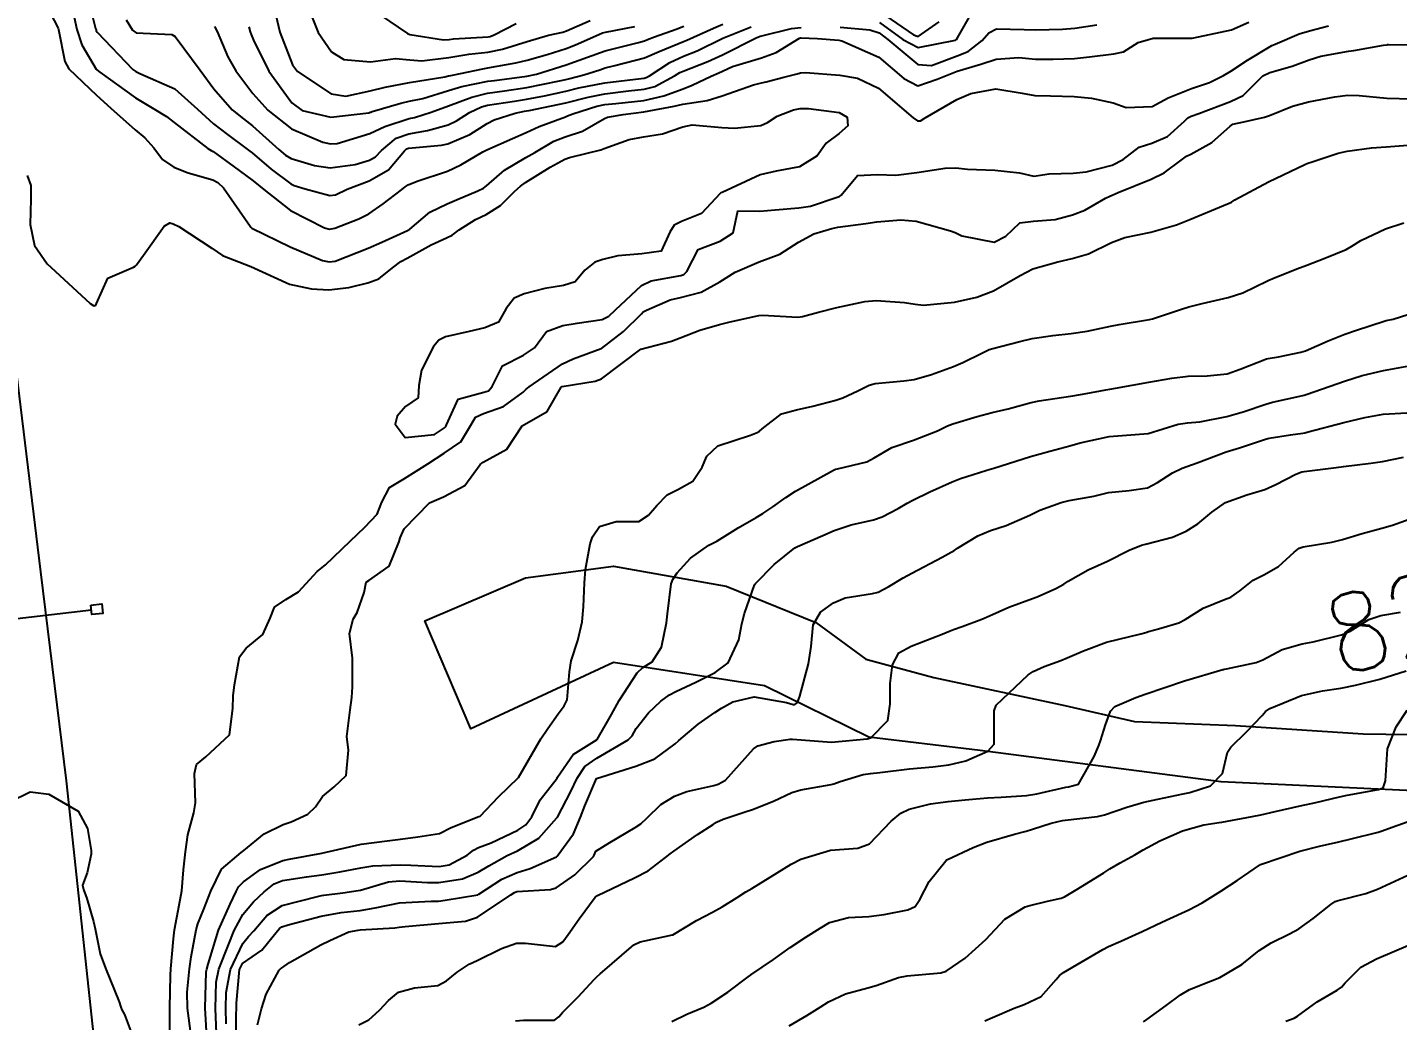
# Model space of a CAD drawing. Header units: metres. Extents: x 307586 to 320046, y 7427249 to 7434250.
# Drawn here: x 319367.6 to 319437.7, y 7427998.5 to 7428049.3 of the extents above; entities that cross this region are included whole.
import ezdxf
from ezdxf.enums import TextEntityAlignment as Align

# ---------------------------------------------------------------- set-up
doc = ezdxf.new("R2010")
doc.units = ezdxf.units.M
doc.header["$MEASUREMENT"] = 0
for name, color, linetype in [('Cotas', 45, 'Continuous'), ('Curvas de Nivel 1m', 11, 'Continuous'), ('Curvas de Nivel 5m', 15, 'Continuous'), ('Linha Férrea', 20, 'Continuous'), ('Portico', 45, 'Continuous'), ('Vias Secundárias', 230, 'Continuous')]:
    doc.layers.add(name, color=color, linetype=linetype)
doc.styles.add('Style-STANDARD', font='STANDARD.shx')

msp = doc.modelspace()

# ---------------------------------------------------------------- linework, layer by layer
at = {"layer": 'Curvas de Nivel 1m', "flags": 128}
for points, elevation in [([(319370.649, 7428051.189), (319371.135, 7428049.26), (319371.153, 7428049.181), (319371.168, 7428049.136), (319371.212, 7428049.071), (319373.044, 7428047.161), (319373.191, 7428047.046), (319373.392, 7428046.954), (319375.179, 7428046.17), (319376.343, 7428045.118), (319377.155, 7428044.368), (319377.876, 7428043.825), (319378.879, 7428043.084), (319379.029, 7428042.969), (319379.141, 7428042.882), (319380.118, 7428042.055), (319381.125, 7428041.3), (319381.286, 7428041.22), (319381.851, 7428041.053), (319383.118, 7428040.707), (319383.408, 7428040.747), (319384.005, 7428041.027), (319385.127, 7428041.46), (319386.108, 7428042.025), (319386.927, 7428042.992), (319387.037, 7428043.099), (319387.145, 7428043.13), (319388.826, 7428043.286), (319389.149, 7428043.354), (319390.274, 7428043.831), (319391.165, 7428044.392), (319391.519, 7428044.585), (319392.6, 7428044.926), (319393.077, 7428045.018), (319393.174, 7428045.034), (319393.317, 7428045.061), (319395.179, 7428045.453), (319396.321, 7428045.739), (319397.183, 7428045.917), (319398.394, 7428046.061), (319399.186, 7428046.142), (319399.735, 7428046.287), (319400.745, 7428046.824), (319401.024, 7428046.993), (319401.195, 7428047.073), (319402.445, 7428047.563), (319403.204, 7428047.914), (319404.927, 7428048.774), (319405.125, 7428048.861), (319405.215, 7428048.886), (319406.722, 7428049.254), (319407.221, 7428049.313)], 808), ([(319369.878, 7428050.556), (319370.175, 7428049.196), (319370.428, 7428048.41), (319371.157, 7428047.18), (319371.192, 7428047.144), (319371.357, 7428047.012), (319373.171, 7428045.707), (319374.107, 7428045.146), (319374.765, 7428044.742), (319375.156, 7428044.438), (319376.876, 7428043.113), (319377.042, 7428043.011), (319377.141, 7428042.954), (319378.217, 7428042.177), (319379.127, 7428041.502), (319379.364, 7428041.316), (319379.648, 7428041.075), (319381.106, 7428039.938), (319382.839, 7428039.043), (319383.092, 7428038.989), (319383.373, 7428039.036), (319384.605, 7428039.512), (319385.104, 7428039.767), (319385.843, 7428040.272), (319386.775, 7428040.993), (319386.971, 7428041.145), (319387.126, 7428041.25), (319387.582, 7428041.438), (319389.133, 7428041.959), (319389.808, 7428042.281), (319390.944, 7428042.942), (319391.077, 7428043.008), (319391.144, 7428043.04), (319392.461, 7428043.62), (319393.158, 7428043.938), (319393.828, 7428044.245), (319395.171, 7428044.74), (319395.279, 7428044.782), (319395.539, 7428044.886), (319396.78, 7428045.271), (319397.178, 7428045.356), (319397.739, 7428045.422), (319399.18, 7428045.57), (319400.203, 7428045.81), (319401.186, 7428046.173), (319401.652, 7428046.351), (319402.615, 7428046.806), (319403.005, 7428046.991), (319403.196, 7428047.076), (319403.709, 7428047.303), (319405.203, 7428047.756), (319405.943, 7428048.025), (319407.131, 7428048.751), (319407.189, 7428048.774), (319407.213, 7428048.774), (319408.055, 7428048.737), (319409.146, 7428048.655), (319409.212, 7428048.646), (319409.301, 7428048.63), (319411.204, 7428047.788), (319412.481, 7428046.687), (319413.189, 7428046.317), (319414.189, 7428046.665), (319415.197, 7428047.075), (319416.409, 7428047.429), (319417.203, 7428047.681), (319418.357, 7428047.765), (319419.204, 7428047.684), (319420.113, 7428047.682), (319421.204, 7428047.726), (319421.977, 7428047.801), (319423.214, 7428047.956), (319423.709, 7428048.059), (319424.459, 7428048.541), (319425.225, 7428048.762), (319426.987, 7428048.751), (319427.225, 7428048.766), (319427.542, 7428048.821), (319429.23, 7428049.177), (319430.131, 7428049.574)], 809), ([(319382.042, 7428050.24), (319382.513, 7428049.047), (319383.203, 7428048.056), (319383.827, 7428047.659), (319385.198, 7428047.541), (319386.48, 7428047.717), (319387.2, 7428047.649), (319387.818, 7428047.6), (319389.201, 7428047.768), (319390.22, 7428047.933), (319391.204, 7428048.047), (319391.945, 7428048.193), (319393.21, 7428048.594), (319394.304, 7428048.904), (319395.034, 7428049.074), (319395.217, 7428049.141), (319396.439, 7428049.664)], 803), ([(319385.232, 7428050.264), (319387.079, 7428048.991), (319387.212, 7428048.946), (319388.926, 7428048.68), (319389.21, 7428048.692), (319389.446, 7428048.723), (319391.212, 7428048.828), (319391.307, 7428048.844), (319391.524, 7428048.937), (319392.638, 7428049.51)], 802), ([(319411.226, 7428049.561), (319412.423, 7428048.688), (319413.209, 7428048.284), (319415.122, 7428048.651), (319415.174, 7428048.69), (319415.215, 7428048.772), (319415.906, 7428049.97)], 807), ([(319411.234, 7428050.118), (319412.966, 7428048.933), (319413.215, 7428048.843), (319414.291, 7428049.6)], 806), ([(319372.695, 7428049.691), (319373.023, 7428049.162), (319373.212, 7428049.033), (319375.029, 7428048.95), (319375.21, 7428048.849), (319376.484, 7428047.117), (319377.179, 7428046.17), (319378.126, 7428045.096), (319378.698, 7428044.627), (319379.155, 7428044.264), (319380.501, 7428043.066), (319380.845, 7428042.768), (319381.138, 7428042.597), (319382.325, 7428042.238), (319383.134, 7428042.13), (319384.404, 7428042.289), (319385.138, 7428042.508), (319385.456, 7428042.69), (319385.759, 7428043.004), (319386.504, 7428043.645), (319387.156, 7428043.866), (319388.105, 7428044.029), (319389.163, 7428044.331), (319389.59, 7428044.533), (319390.25, 7428044.949), (319390.867, 7428045.252), (319391.177, 7428045.331), (319392.565, 7428045.54), (319393.18, 7428045.638), (319394.088, 7428045.813), (319395.185, 7428046.049), (319395.857, 7428046.213), (319397.189, 7428046.477), (319399.048, 7428046.698), (319399.192, 7428046.714), (319399.291, 7428046.74), (319399.463, 7428046.837), (319400.51, 7428047.517), (319401.203, 7428047.831), (319401.901, 7428048.118), (319403.212, 7428048.758), (319403.299, 7428048.799), (319404.662, 7428049.338)], 807), ([(319377.217, 7428049.359), (319377.357, 7428049.108), (319377.904, 7428047.804), (319378.304, 7428047.093), (319379.176, 7428045.93), (319379.934, 7428045.072), (319381.153, 7428044.113), (319382.764, 7428043.427), (319383.146, 7428043.351), (319383.481, 7428043.368), (319385.156, 7428043.882), (319385.926, 7428044.238), (319387.168, 7428044.639), (319387.45, 7428044.704), (319388.302, 7428044.973), (319389.176, 7428045.296), (319390.382, 7428045.746), (319391.183, 7428045.943), (319392.051, 7428046.065), (319393.186, 7428046.241), (319394.868, 7428046.573), (319395.19, 7428046.647), (319395.387, 7428046.692), (319396.109, 7428046.881), (319396.924, 7428047.145), (319397.197, 7428047.235), (319397.69, 7428047.355), (319399.202, 7428047.748), (319399.965, 7428048.073), (319401.211, 7428048.587), (319401.374, 7428048.655), (319401.719, 7428048.815), (319402.746, 7428049.278), (319403.223, 7428049.478)], 806), ([(319380.351, 7428049.944), (319380.55, 7428049.067), (319381.196, 7428047.394), (319381.458, 7428047.057), (319383.176, 7428045.907), (319383.932, 7428045.786), (319385.183, 7428046.059), (319385.937, 7428046.25), (319387.188, 7428046.488), (319389.003, 7428046.774), (319389.192, 7428046.824), (319389.297, 7428046.854), (319389.793, 7428046.954), (319390.941, 7428047.197), (319391.196, 7428047.237), (319392.63, 7428047.494), (319393.2, 7428047.639), (319394.229, 7428047.93), (319395.206, 7428048.226), (319395.685, 7428048.409), (319396.718, 7428048.875), (319397.06, 7428049.027), (319397.216, 7428049.071), (319398.71, 7428049.358)], 804), ([(319409.222, 7428049.317), (319410.742, 7428049.183), (319411.218, 7428049.036), (319411.665, 7428048.695), (319413.2, 7428047.405), (319413.884, 7428047.354), (319415.205, 7428047.852), (319415.77, 7428048.082), (319416.486, 7428048.637), (319416.822, 7428049.031), (319417.222, 7428049.238), (319418.629, 7428049.202), (319419.222, 7428049.178), (319420.595, 7428049.214), (319421.223, 7428049.264), (319422.353, 7428049.447)], 808), ([(319367.629, 7428041.724), (319367.816, 7428041.22), (319367.816, 7428040.516), (319367.79, 7428039.22), (319368.004, 7428038.138), (319368.66, 7428037.206), (319369.067, 7428036.839), (319370.85, 7428035.182), (319371.042, 7428035.06), (319371.137, 7428035.084), (319371.183, 7428035.179), (319371.759, 7428036.477), (319373.071, 7428037.037), (319373.149, 7428037.082), (319373.218, 7428037.158), (319373.579, 7428037.654), (319374.637, 7428039.137), (319374.927, 7428039.301), (319375.095, 7428039.259), (319375.385, 7428039.127), (319377.082, 7428038.008), (319377.619, 7428037.643), (319379.073, 7428037.08), (319381.059, 7428036.163), (319382.17, 7428035.935), (319383.056, 7428035.881), (319384.082, 7428036), (319385.061, 7428036.231), (319385.627, 7428036.445), (319386.313, 7428036.998), (319386.748, 7428037.321), (319387.078, 7428037.506), (319388.296, 7428038.183), (319389.089, 7428038.532), (319389.377, 7428038.67), (319389.726, 7428038.954), (319390.566, 7428039.48), (319391.105, 7428039.735), (319391.848, 7428040.197), (319392.583, 7428040.925), (319392.859, 7428041.189), (319393.127, 7428041.37), (319394.387, 7428042.153), (319395.14, 7428042.566), (319395.376, 7428042.652), (319396.269, 7428042.879), (319396.968, 7428043.049), (319397.146, 7428043.106), (319398.426, 7428043.579), (319399.156, 7428043.709), (319400.134, 7428043.855), (319401.164, 7428044.225), (319401.65, 7428044.33), (319403.164, 7428044.194), (319403.809, 7428044.144), (319405.166, 7428044.296), (319405.5, 7428044.435), (319405.996, 7428044.762), (319406.837, 7428045.092), (319407.177, 7428045.158), (319407.599, 7428045.165), (319409.175, 7428044.947), (319409.574, 7428044.716), (319409.606, 7428044.276), (319409.16, 7428043.871), (319408.5, 7428043.383), (319408.044, 7428042.736), (319407.137, 7428042.174), (319405.945, 7428041.951), (319405.133, 7428041.756), (319403.184, 7428040.86), (319403.123, 7428040.837), (319403.1, 7428040.824), (319403.082, 7428040.8), (319402.128, 7428039.789), (319401.101, 7428039.373), (319400.728, 7428039.194), (319400.503, 7428038.826), (319400.062, 7428037.852), (319399.082, 7428037.724), (319397.839, 7428037.617), (319397.079, 7428037.431), (319396.662, 7428037.289), (319396.155, 7428036.879), (319395.664, 7428036.287), (319395.065, 7428036.095), (319394.109, 7428035.95), (319393.061, 7428035.68), (319392.539, 7428035.444), (319392.126, 7428034.929), (319391.748, 7428034.227), (319391.038, 7428033.929), (319390.235, 7428033.748), (319389.03, 7428033.464), (319388.69, 7428033.303), (319388.419, 7428032.969), (319387.804, 7428031.772), (319387.665, 7428030.98), (319387.63, 7428030.343), (319386.987, 7428029.911), (319386.561, 7428029.413), (319386.449, 7428028.995), (319386.966, 7428028.323), (319388.473, 7428028.472), (319388.972, 7428028.82), (319389.05, 7428028.882), (319389.086, 7428028.959), (319389.672, 7428030.274), (319390.998, 7428030.643), (319391.231, 7428030.706), (319391.417, 7428030.936), (319391.951, 7428031.993), (319393.019, 7428032.525), (319393.585, 7428032.912), (319394.197, 7428033.741), (319395.04, 7428034.06), (319395.759, 7428034.166), (319397.045, 7428034.354), (319397.39, 7428034.523), (319397.735, 7428034.86), (319399.065, 7428036.095), (319399.559, 7428036.344), (319401.071, 7428036.616), (319401.227, 7428036.663), (319401.372, 7428036.817), (319401.961, 7428037.934), (319403.089, 7428038.362), (319403.747, 7428038.79), (319403.978, 7428039.919), (319405.11, 7428039.906), (319405.899, 7428039.974), (319407.113, 7428040.076), (319407.698, 7428040.157), (319409.122, 7428040.635), (319409.186, 7428040.655), (319409.266, 7428040.719), (319410.112, 7428041.732), (319411.134, 7428041.775), (319412.072, 7428041.753), (319413.135, 7428041.886), (319414.583, 7428042.104), (319415.138, 7428042.119), (319415.736, 7428042.045), (319417.137, 7428041.996), (319418.398, 7428041.874), (319419.134, 7428041.701), (319419.905, 7428041.822), (319421.136, 7428041.846), (319421.795, 7428041.915), (319423.14, 7428042.256), (319423.701, 7428042.552), (319424.516, 7428043.176), (319425.156, 7428043.379), (319425.958, 7428043.725), (319426.826, 7428044.513), (319427.006, 7428044.681), (319427.175, 7428044.759), (319427.572, 7428044.899), (319429.183, 7428045.515), (319429.834, 7428045.826), (319430.481, 7428046.467), (319430.836, 7428046.826), (319431.201, 7428046.998), (319432.336, 7428047.318), (319433.211, 7428047.65), (319433.808, 7428047.837), (319435.218, 7428048.091), (319435.494, 7428048.132), (319437.005, 7428048.392), (319437.194, 7428048.42), (319437.223, 7428048.426), (319437.264, 7428048.43), (319439.224, 7428048.422)], 811), ([(319374.948, 7427997.126), (319374.93, 7427998.807), (319374.927, 7427999.127), (319374.962, 7428000.803), (319374.983, 7428001.127), (319375.121, 7428002.663), (319375.172, 7428003.125), (319375.412, 7428004.387), (319375.542, 7428005.121), (319375.631, 7428006.188), (319375.729, 7428007.12), (319375.858, 7428007.982), (319376.155, 7428009.116), (319376.24, 7428009.616), (319376.189, 7428011.116), (319376.296, 7428011.586), (319376.772, 7428011.978), (319377.975, 7428013.092), (319378.147, 7428014.441), (319378.175, 7428015.089), (319378.244, 7428015.655), (319378.496, 7428017.085), (319378.837, 7428017.531), (319379.682, 7428018.234), (319380.06, 7428019.068), (319380.289, 7428019.638), (319380.868, 7428020.033), (319381.513, 7428020.413), (319382.09, 7428021.048), (319382.468, 7428021.463), (319382.891, 7428021.809), (319384.155, 7428023.021), (319384.91, 7428023.733), (319385.533, 7428024.388), (319385.775, 7428025.001), (319386.171, 7428025.761), (319386.941, 7428026.225), (319388.13, 7428026.972), (319388.959, 7428027.524), (319389.814, 7428028.102), (319390.32, 7428028.947), (319390.557, 7428029.367), (319390.982, 7428029.539), (319392.005, 7428029.913), (319392.999, 7428030.638), (319393.145, 7428030.774), (319393.306, 7428030.915), (319395.015, 7428032.083), (319395.563, 7428032.339), (319396.988, 7428032.87), (319397.012, 7428032.881), (319398.144, 7428033.746), (319399.05, 7428034.656), (319399.146, 7428034.745), (319399.315, 7428034.837), (319400.523, 7428035.36), (319401.06, 7428035.489), (319402.115, 7428035.757), (319403.068, 7428036.293), (319403.842, 7428036.788), (319405.078, 7428037.309), (319406.138, 7428037.704), (319407.089, 7428038.309), (319407.864, 7428038.738), (319408.798, 7428039.024), (319409.098, 7428039.077), (319410.537, 7428039.27), (319411.103, 7428039.355), (319412.329, 7428039.464), (319413.104, 7428039.395), (319414.857, 7428038.893), (319415.095, 7428038.807), (319415.447, 7428038.646), (319417.09, 7428038.313), (319417.691, 7428038.621), (319418.412, 7428039.302), (319419.105, 7428039.393), (319420.219, 7428039.476), (319421.11, 7428039.709), (319421.736, 7428039.951), (319422.796, 7428040.563), (319423.01, 7428040.675), (319423.125, 7428040.727), (319423.436, 7428040.865), (319425.133, 7428041.545), (319425.8, 7428041.86), (319426.66, 7428042.515), (319426.943, 7428042.715), (319427.148, 7428042.825), (319428.234, 7428043.416), (319429.17, 7428044.254), (319429.299, 7428044.351), (319429.871, 7428044.473), (319430.928, 7428044.71), (319431.176, 7428044.798), (319432.35, 7428045.28), (319433.184, 7428045.504), (319434.53, 7428045.763), (319435.187, 7428045.842), (319435.767, 7428045.825), (319437.186, 7428045.681), (319438.469, 7428045.654)], 812), ([(319376.019, 7427997.696), (319375.832, 7427999.118), (319375.82, 7427999.923), (319375.943, 7428001.117), (319376.027, 7428001.738), (319376.278, 7428003.114), (319376.361, 7428003.418), (319376.674, 7428004.17), (319377.024, 7428005.105), (319377.573, 7428006.224), (319378.578, 7428007.082), (319378.714, 7428007.176), (319379.762, 7428008.03), (319380.727, 7428008.506), (319381.134, 7428008.651), (319381.987, 7428009.047), (319382.374, 7428009.408), (319382.746, 7428009.944), (319383.34, 7428010.446), (319383.955, 7428011.022), (319384.062, 7428012.307), (319383.981, 7428013.022), (319384.149, 7428014.372), (319384.239, 7428015.018), (319384.268, 7428015.561), (319384.277, 7428017.018), (319384.119, 7428018.294), (319384.313, 7428019.018), (319384.516, 7428019.357), (319384.874, 7428020.389), (319384.97, 7428020.921), (319385.103, 7428021.008), (319386.151, 7428021.737), (319386.667, 7428022.992), (319386.719, 7428023.178), (319386.909, 7428023.646), (319388.219, 7428024.971), (319388.936, 7428025.276), (319390.027, 7428025.864), (319390.81, 7428026.941), (319390.883, 7428027.011), (319390.954, 7428027.059), (319392.17, 7428027.719), (319392.948, 7428028.92), (319394.235, 7428029.65), (319394.951, 7428030.891), (319395.003, 7428030.928), (319396.683, 7428031.197), (319397.008, 7428031.33), (319399.023, 7428032.84), (319400.597, 7428033.257), (319401.032, 7428033.423), (319402.037, 7428033.81), (319403.042, 7428034.103), (319403.594, 7428034.242), (319405.05, 7428034.564), (319405.24, 7428034.578), (319407.049, 7428034.486), (319407.287, 7428034.509), (319408.104, 7428034.734), (319409.055, 7428034.972), (319410.486, 7428035.278), (319411.059, 7428035.325), (319412.507, 7428035.237), (319413.058, 7428035.139), (319413.481, 7428035.097), (319415.059, 7428035.247), (319416.205, 7428035.495), (319417.065, 7428035.83), (319418.418, 7428036.61), (319419.076, 7428036.944), (319420.351, 7428037.317), (319421.082, 7428037.475), (319421.93, 7428037.726), (319423.09, 7428038.306), (319423.777, 7428038.55), (319425.106, 7428038.835), (319426.416, 7428039.211), (319427.113, 7428039.473), (319428.834, 7428040.198), (319429.121, 7428040.315), (319429.229, 7428040.371), (319429.408, 7428040.477), (319431.132, 7428041.412), (319432.992, 7428042.292), (319433.142, 7428042.358), (319433.36, 7428042.437), (319434.695, 7428042.871), (319435.151, 7428042.978), (319436.404, 7428043.148), (319437.155, 7428043.189), (319438.249, 7428043.281)], 813), ([(319376.838, 7427997.349), (319376.73, 7427999.108), (319376.787, 7428000.962), (319376.821, 7428001.107), (319376.897, 7428001.358), (319377.413, 7428003.099), (319378.019, 7428004.432), (319378.322, 7428005.085), (319378.448, 7428005.323), (319378.69, 7428005.573), (319379.566, 7428006.205), (319380.707, 7428006.669), (319381.026, 7428006.737), (319382.713, 7428007.04), (319384.718, 7428007.512), (319386.046, 7428007.67), (319386.721, 7428007.761), (319387.62, 7428007.875), (319388.724, 7428008.057), (319389.32, 7428008.361), (319390.733, 7428008.912), (319390.797, 7428008.939), (319391.746, 7428009.927), (319392.763, 7428010.92), (319393.914, 7428012.903), (319394.259, 7428013.43), (319394.802, 7428014.176), (319395.103, 7428014.593), (319395.252, 7428014.886), (319395.381, 7428016.33), (319395.459, 7428016.884), (319395.795, 7428017.929), (319396.021, 7428018.878), (319396.097, 7428019.645), (319396.146, 7428020.877), (319396.198, 7428021.569), (319396.433, 7428022.875), (319396.555, 7428023.227), (319396.916, 7428023.769), (319397.753, 7428024.025), (319398.921, 7428024.023), (319399.42, 7428024.34), (319399.835, 7428024.831), (319400.372, 7428025.392), (319400.942, 7428025.68), (319401.676, 7428026.082), (319402.157, 7428026.808), (319402.403, 7428027.361), (319402.964, 7428027.887), (319404.637, 7428028.442), (319404.971, 7428028.571), (319405.093, 7428028.647), (319405.228, 7428028.767), (319406.217, 7428029.525), (319406.988, 7428029.732), (319407.813, 7428029.915), (319408.996, 7428030.238), (319409.359, 7428030.355), (319410.12, 7428030.709), (319410.705, 7428031.004), (319411.007, 7428031.085), (319412.48, 7428031.213), (319413.009, 7428031.287), (319413.892, 7428031.547), (319415.016, 7428031.958), (319415.5, 7428032.163), (319416.462, 7428032.636), (319416.842, 7428032.816), (319417.027, 7428032.871), (319418.411, 7428033.23), (319419.035, 7428033.382), (319420.091, 7428033.536), (319421.039, 7428033.637), (319421.846, 7428033.767), (319423.045, 7428034.019), (319423.499, 7428034.101), (319425.05, 7428034.361), (319425.189, 7428034.39), (319425.601, 7428034.525), (319426.684, 7428034.887), (319427.058, 7428035.001), (319427.744, 7428035.184), (319429.063, 7428035.49), (319429.819, 7428035.719), (319431.072, 7428036.342), (319431.153, 7428036.378), (319431.353, 7428036.457), (319432.579, 7428036.946), (319433.083, 7428037.142), (319434.016, 7428037.499), (319435.096, 7428037.95), (319435.389, 7428038.117), (319435.86, 7428038.402), (319437.109, 7428039.005), (319438.044, 7428039.308)], 814), ([(319377.815, 7427998.302), (319377.797, 7427999.092), (319377.811, 7427999.906), (319378.028, 7428001.089), (319378.656, 7428002.427), (319378.958, 7428002.779), (319379.226, 7428003.074), (319379.892, 7428003.847), (319380.676, 7428004.365), (319382.478, 7428004.83), (319382.681, 7428004.873), (319382.814, 7428004.896), (319383.78, 7428005.019), (319384.571, 7428005.125), (319384.685, 7428005.152), (319386.117, 7428005.57), (319386.692, 7428005.622), (319388.112, 7428005.549), (319388.692, 7428005.546), (319389.908, 7428005.735), (319390.7, 7428006.077), (319391.239, 7428006.398), (319392.182, 7428006.918), (319392.715, 7428007.166), (319393.811, 7428007.81), (319394.732, 7428008.844), (319394.749, 7428008.874), (319394.759, 7428008.89), (319395.442, 7428010.194), (319395.761, 7428010.88), (319396.164, 7428011.481), (319396.773, 7428011.909), (319398.376, 7428012.846), (319398.578, 7428013.051), (319398.792, 7428013.423), (319399.416, 7428014.222), (319400.051, 7428014.828), (319400.493, 7428015.146), (319400.818, 7428015.315), (319401.829, 7428015.804), (319402.828, 7428016.297), (319403.488, 7428016.79), (319404.033, 7428017.97), (319404.189, 7428018.78), (319404.328, 7428019.311), (319404.829, 7428020.771), (319404.884, 7428020.854), (319405.84, 7428021.814), (319406.902, 7428022.671), (319407.043, 7428022.748), (319408.34, 7428023.3), (319408.915, 7428023.551), (319409.79, 7428023.841), (319410.924, 7428024.109), (319411.362, 7428024.261), (319412.18, 7428024.688), (319412.654, 7428024.965), (319412.937, 7428025.119), (319413.808, 7428025.533), (319414.947, 7428026.045), (319415.377, 7428026.218), (319416.676, 7428026.633), (319416.886, 7428026.698), (319416.954, 7428026.721), (319417.083, 7428026.757), (319418.96, 7428027.347), (319419.939, 7428027.615), (319420.966, 7428027.894), (319421.489, 7428028.054), (319422.971, 7428028.377), (319424.973, 7428028.53), (319426.501, 7428028.994), (319426.981, 7428029.069), (319427.611, 7428029.129), (319428.992, 7428029.401), (319429.828, 7428029.639), (319430.999, 7428030.032), (319431.332, 7428030.125), (319432.74, 7428030.443), (319432.952, 7428030.492), (319433.004, 7428030.509), (319433.1, 7428030.535), (319435.011, 7428031.198), (319435.929, 7428031.485), (319437.017, 7428031.75), (319438.708, 7428032.053)], 816), ([(319378.299, 7427997.084), (319378.33, 7427998.804), (319378.332, 7427999.084), (319378.332, 7427999.369), (319378.487, 7428001.082), (319378.646, 7428001.398), (319379.637, 7428002.086), (319380.444, 7428003.062), (319380.54, 7428003.185), (319380.665, 7428003.268), (319380.98, 7428003.369), (319382.671, 7428003.814), (319383.69, 7428004.002), (319384.674, 7428004.106), (319385.439, 7428004.239), (319386.678, 7428004.504), (319388.294, 7428004.581), (319388.679, 7428004.592), (319389.006, 7428004.63), (319390.683, 7428004.916), (319390.736, 7428004.939), (319391.912, 7428005.704), (319392.7, 7428006.052), (319393.354, 7428006.253), (319394.712, 7428006.858), (319394.731, 7428006.871), (319394.751, 7428006.89), (319395.58, 7428008.026), (319395.931, 7428008.878), (319396.154, 7428009.463), (319396.763, 7428010.87), (319398.769, 7428011.495), (319399.731, 7428011.872), (319400.781, 7428012.644), (319400.968, 7428012.818), (319401.956, 7428013.648), (319402.805, 7428014.248), (319403.146, 7428014.457), (319403.735, 7428014.786), (319404.816, 7428015.053), (319406.468, 7428014.753), (319406.811, 7428014.654), (319406.908, 7428014.652), (319407.04, 7428014.747), (319407.155, 7428015.084), (319407.595, 7428016.739), (319407.734, 7428017.629), (319407.836, 7428018.735), (319408.208, 7428019.384), (319408.87, 7428019.856), (319409.483, 7428020.105), (319410.878, 7428020.342), (319411.167, 7428020.409), (319411.714, 7428020.692), (319412.438, 7428021.133), (319412.89, 7428021.369), (319414.435, 7428022.194), (319414.901, 7428022.446), (319415.032, 7428022.518), (319415.225, 7428022.647), (319416.26, 7428023.29), (319416.917, 7428023.564), (319417.718, 7428023.821), (319418.929, 7428024.351), (319419.092, 7428024.437), (319419.433, 7428024.595), (319420.524, 7428024.997), (319420.938, 7428025.09), (319422.193, 7428025.315), (319422.942, 7428025.503), (319423.997, 7428025.598), (319424.945, 7428025.74), (319425.45, 7428026.023), (319426.218, 7428026.517), (319426.718, 7428026.749), (319426.956, 7428026.833), (319427.48, 7428027.021), (319428.969, 7428027.582), (319429.648, 7428027.798), (319430.979, 7428028.232), (319431.159, 7428028.279), (319432.262, 7428028.447), (319432.885, 7428028.54), (319432.984, 7428028.557), (319433.159, 7428028.611), (319434.99, 7428029.08), (319436.056, 7428029.336), (319436.994, 7428029.517), (319438.213, 7428029.59)], 817), ([(319379.413, 7427998.264), (319379.618, 7427999.07), (319379.864, 7427999.828), (319380.524, 7428001.061), (319380.588, 7428001.116), (319380.644, 7428001.155), (319381.044, 7428001.451), (319382.656, 7428002.343), (319383.108, 7428002.576), (319384.085, 7428003.016), (319384.567, 7428003.108), (319384.664, 7428003.117), (319386.432, 7428003.226), (319386.666, 7428003.252), (319386.967, 7428003.287), (319388.668, 7428003.443), (319390.054, 7428003.561), (319390.671, 7428003.761), (319392.378, 7428004.915), (319392.56, 7428005.037), (319392.685, 7428005.077), (319394.399, 7428005.181), (319394.688, 7428005.262), (319395.651, 7428005.933), (319396.602, 7428006.871), (319396.641, 7428006.944), (319396.716, 7428007.145), (319397.444, 7428007.583), (319398.728, 7428008.36), (319399.015, 7428008.552), (319399.336, 7428008.834), (319400.044, 7428009.527), (319400.75, 7428009.957), (319401.369, 7428010.196), (319402.759, 7428010.512), (319402.977, 7428010.571), (319403.349, 7428010.784), (319404.779, 7428012.387), (319405.008, 7428012.54), (319405.838, 7428012.759), (319406.66, 7428012.876), (319406.785, 7428012.872), (319408.783, 7428012.72), (319410.593, 7428012.894), (319410.787, 7428012.947), (319411.661, 7428013.826), (319411.785, 7428014.69), (319411.778, 7428015.735), (319411.897, 7428016.689), (319412.225, 7428017.3), (319412.843, 7428017.641), (319414.437, 7428018.245), (319414.851, 7428018.423), (319415.013, 7428018.486), (319415.461, 7428018.644), (319416.469, 7428019.024), (319416.861, 7428019.194), (319417.852, 7428019.631), (319418.874, 7428020.014), (319419.3, 7428020.172), (319420.247, 7428020.586), (319420.655, 7428020.813), (319420.887, 7428020.971), (319421.91, 7428021.553), (319422.897, 7428021.984), (319423.996, 7428022.544), (319424.634, 7428022.807), (319424.908, 7428022.87), (319426.221, 7428023.21), (319426.918, 7428023.525), (319427.522, 7428023.903), (319428.228, 7428024.491), (319428.938, 7428024.995), (319430.023, 7428025.389), (319430.945, 7428025.665), (319431.496, 7428025.906), (319432.521, 7428026.444), (319432.839, 7428026.557), (319432.955, 7428026.576), (319434.592, 7428026.782), (319434.959, 7428026.836), (319436.356, 7428027.002), (319436.963, 7428027.088), (319438.028, 7428027.313)], 818), ([(319384.605, 7427998.252), (319385.101, 7427998.512), (319385.651, 7427999), (319386.117, 7427999.499), (319386.627, 7427999.937), (319387.452, 7428000.156), (319388.632, 7428000.263), (319389.084, 7428000.508), (319389.624, 7428000.95), (319390.233, 7428001.359), (319390.649, 7428001.555), (319391.892, 7428002.158), (319392.658, 7428002.441), (319393.13, 7428002.434), (319394.657, 7428002.261), (319395.033, 7428002.513), (319395.298, 7428002.884), (319395.866, 7428003.683), (319396.692, 7428004.786), (319396.734, 7428004.827), (319396.799, 7428004.868), (319398.702, 7428005.779), (319399.395, 7428006.144), (319400.284, 7428006.824), (319400.528, 7428007.008), (319400.716, 7428007.142), (319401.916, 7428007.993), (319402.73, 7428008.508), (319402.898, 7428008.622), (319403.237, 7428008.785), (319404.356, 7428009.157), (319404.741, 7428009.284), (319405.801, 7428009.706), (319406.754, 7428010.143), (319407.21, 7428010.289), (319408.76, 7428010.554), (319408.891, 7428010.589), (319409.226, 7428010.715), (319410.403, 7428011.068), (319410.767, 7428011.121), (319411.246, 7428011.172), (319412.77, 7428011.357), (319413.96, 7428011.469), (319414.772, 7428011.573), (319415.648, 7428011.768), (319416.779, 7428012.26), (319417.099, 7428012.625), (319417.099, 7428014.335), (319417.206, 7428014.624), (319418.829, 7428016.164), (319419.09, 7428016.337), (319419.648, 7428016.592), (319420.507, 7428016.912), (319420.838, 7428017.044), (319421.671, 7428017.401), (319422.846, 7428017.836), (319424.596, 7428018.278), (319424.851, 7428018.344), (319424.993, 7428018.387), (319425.506, 7428018.523), (319426.536, 7428018.835), (319426.86, 7428019.008), (319427.784, 7428019.581), (319428.876, 7428020.02), (319429.204, 7428020.152), (319429.659, 7428020.472), (319430.343, 7428021.011), (319430.891, 7428021.294), (319431.639, 7428021.709), (319432.44, 7428022.445), (319432.697, 7428022.651), (319432.907, 7428022.724), (319434.367, 7428022.962), (319434.913, 7428023.096), (319435.914, 7428023.404), (319436.922, 7428023.684), (319437.472, 7428023.835), (319438.933, 7428024.36)], 819), ([(319400.609, 7427998.429), (319401.368, 7427998.809), (319402.245, 7427999.169), (319402.621, 7427999.36), (319403.478, 7427999.934), (319404.582, 7428000.771), (319404.619, 7428000.795), (319404.643, 7428000.814), (319405.801, 7428001.609), (319406.658, 7428002.218), (319407.468, 7428002.738), (319408.194, 7428003.203), (319408.674, 7428003.49), (319409.643, 7428003.746), (319410.679, 7428003.799), (319411.468, 7428003.902), (319412.685, 7428004.146), (319413.048, 7428004.306), (319413.288, 7428004.664), (319413.773, 7428005.588), (319414.618, 7428006.651), (319414.666, 7428006.698), (319414.714, 7428006.725), (319416.018, 7428007.338), (319416.723, 7428007.61), (319418.135, 7428008.017), (319418.729, 7428008.167), (319419.058, 7428008.268), (319420.012, 7428008.587), (319420.596, 7428008.72), (319420.735, 7428008.737), (319422.375, 7428008.919), (319422.74, 7428009.002), (319423.891, 7428009.393), (319424.75, 7428009.649), (319425.461, 7428009.814), (319426.757, 7428010.084), (319427.107, 7428010.155), (319428.157, 7428010.489), (319428.769, 7428011.128), (319429.039, 7428012.218), (319429.2, 7428012.476), (319430.006, 7428013.257), (319430.807, 7428014.093), (319430.972, 7428014.296), (319431.199, 7428014.454), (319432.82, 7428015.11), (319433.891, 7428015.35), (319434.824, 7428015.491), (319435.584, 7428015.644), (319436.829, 7428015.949), (319438.179, 7428016.37)], 821), ([(319406.608, 7427998.213), (319407.507, 7427998.737), (319408.192, 7427999.154), (319408.624, 7427999.442), (319409.497, 7427999.844), (319410.635, 7428000.145), (319411.062, 7428000.268), (319412.206, 7428000.677), (319412.644, 7428000.771), (319414.375, 7428000.923), (319414.646, 7428001.005), (319415.618, 7428001.676), (319416.663, 7428002.63), (319417.634, 7428003.66), (319418.688, 7428004.295), (319418.917, 7428004.37), (319419.817, 7428004.589), (319420.53, 7428004.746), (319420.695, 7428004.813), (319421.296, 7428005.168), (319422.708, 7428006.043), (319423.017, 7428006.24), (319423.537, 7428006.542), (319424.289, 7428006.963), (319424.72, 7428007.221), (319425.573, 7428007.673), (319426.73, 7428008.187), (319427.815, 7428008.494), (319428.608, 7428008.609), (319428.735, 7428008.627), (319430.288, 7428008.916), (319430.741, 7428009.008), (319431.475, 7428009.18), (319432.753, 7428009.47), (319433.546, 7428009.631), (319434.758, 7428009.92), (319435.157, 7428010.008), (319436.762, 7428010.297), (319436.991, 7428010.387), (319437.121, 7428010.739), (319437.214, 7428012.384), (319437.662, 7428013.516), (319438.226, 7428014.369)], 822), ([(319366.74, 7428009.674), (319367.781, 7428010.181), (319368.746, 7428010.063), (319370.234, 7428009.185), (319370.724, 7428008.309), (319370.904, 7428007.178), (319370.897, 7428006.991), (319370.696, 7428006.041), (319370.47, 7428005.398), (319370.507, 7428005.182), (319370.678, 7428004.716), (319371.032, 7428003.542), (319371.116, 7428003.173), (319371.372, 7428001.891), (319371.638, 7428001.165), (319372.34, 7427999.431), (319372.416, 7427999.153), (319372.48, 7427999.02), (319372.609, 7427998.791), (319373.231, 7427997.144)], 812), ([(319416.611, 7427998.455), (319417.011, 7427998.624), (319418.113, 7427999.115), (319418.623, 7427999.298), (319419.506, 7427999.715), (319420.268, 7428000.584), (319420.439, 7428000.788), (319420.646, 7428000.936), (319421.553, 7428001.468), (319422.659, 7428002.119), (319422.944, 7428002.263), (319423.569, 7428002.541), (319424.32, 7428002.881), (319424.671, 7428003.042), (319425.678, 7428003.52), (319426.685, 7428003.972), (319427.055, 7428004.137), (319427.73, 7428004.494), (319428.699, 7428005.099), (319429.531, 7428005.645), (319430.713, 7428006.46), (319432.724, 7428007.151), (319433.738, 7428007.41), (319434.731, 7428007.62), (319435.357, 7428007.781), (319436.739, 7428008.123), (319436.94, 7428008.186), (319437.449, 7428008.379), (319438.748, 7428008.831)], 823), ([(319424.736, 7427998.404), (319424.902, 7427998.527), (319425.89, 7427999.251), (319426.632, 7427999.791), (319427.082, 7428000.057), (319428.155, 7428000.487), (319428.645, 7428000.686), (319429.771, 7428001.35), (319430.659, 7428002.055), (319431.259, 7428002.451), (319432.201, 7428002.906), (319432.674, 7428003.175), (319433.41, 7428003.695), (319434.319, 7428004.414), (319434.543, 7428004.563), (319434.695, 7428004.618), (319436.114, 7428004.981), (319436.701, 7428005.203), (319438.262, 7428005.92)], 824)]:
    msp.add_lwpolyline(points, dxfattribs=dict(at, elevation=elevation))
at = {"layer": 'Curvas de Nivel 5m', "flags": 128}
for points, elevation in [([(319368.208, 7428051.22), (319369.214, 7428049.265), (319369.229, 7428049.21), (319369.56, 7428047.56), (319369.762, 7428047.194), (319371.173, 7428045.835), (319371.907, 7428045.173), (319373.152, 7428044.072), (319373.652, 7428043.657), (319374.105, 7428043.146), (319374.552, 7428042.554), (319375.133, 7428042.163), (319375.874, 7428041.866), (319377.127, 7428041.506), (319377.393, 7428041.374), (319377.683, 7428041.102), (319379.034, 7428039.14), (319379.066, 7428039.08), (319379.132, 7428039.04), (319381.083, 7428038.076), (319382.745, 7428037.374), (319383.076, 7428037.309), (319383.392, 7428037.351), (319385.083, 7428038.005), (319385.769, 7428038.32), (319387.092, 7428038.918), (319387.204, 7428038.988), (319388.233, 7428039.846), (319389.113, 7428040.285), (319389.592, 7428040.479), (319390.682, 7428040.944), (319390.981, 7428041.085), (319391.126, 7428041.201), (319392.056, 7428042.009), (319393.14, 7428042.645), (319393.607, 7428042.913), (319394.566, 7428043.485), (319395.155, 7428043.702), (319396.045, 7428043.996), (319397.17, 7428044.648), (319397.321, 7428044.717), (319398.123, 7428044.856), (319399.174, 7428044.992), (319400.72, 7428045.282), (319401.178, 7428045.377), (319402.415, 7428045.573), (319403.183, 7428045.803), (319404.788, 7428046.375), (319405.19, 7428046.47), (319405.431, 7428046.527), (319406.34, 7428046.759), (319407.013, 7428046.934), (319407.195, 7428046.98), (319407.451, 7428047.002), (319409.194, 7428046.865), (319410.113, 7428046.711), (319411.188, 7428046.205), (319412.952, 7428044.682), (319413.171, 7428044.523), (319413.324, 7428044.524), (319413.569, 7428044.674), (319415.183, 7428045.614), (319415.895, 7428045.934), (319417.188, 7428046.166), (319418.523, 7428045.947), (319419.185, 7428045.824), (319419.975, 7428045.802), (319421.185, 7428045.778), (319422.075, 7428045.68), (319423.182, 7428045.449), (319423.846, 7428045.216), (319425.18, 7428045.259), (319425.994, 7428045.713), (319427.19, 7428046.177), (319428.106, 7428046.496), (319428.83, 7428046.854), (319429.202, 7428047.064), (319430.048, 7428047.634), (319431.221, 7428048.34), (319431.301, 7428048.379), (319431.469, 7428048.458), (319432.698, 7428048.976), (319433.23, 7428049.14), (319434.202, 7428049.395)], 810), ([(319378.964, 7428049.336), (319379.033, 7428049.083), (319379.083, 7428048.953), (319379.209, 7428048.654), (319379.993, 7428047.072), (319381.169, 7428045.454), (319381.7, 7428045.055), (319383.16, 7428044.707), (319385.105, 7428044.944), (319385.172, 7428044.969), (319385.203, 7428044.979), (319385.281, 7428045.009), (319386.739, 7428045.432), (319387.178, 7428045.526), (319387.869, 7428045.668), (319389.184, 7428046.075), (319389.861, 7428046.278), (319391.189, 7428046.55), (319391.529, 7428046.597), (319393.192, 7428046.809), (319393.68, 7428046.913), (319395.198, 7428047.388), (319396.293, 7428047.788), (319397.205, 7428048.105), (319398.9, 7428048.534), (319399.211, 7428048.623), (319399.367, 7428048.683), (319399.73, 7428048.835), (319400.823, 7428049.22), (319401.221, 7428049.369)], 805), ([(319377.32, 7427997.819), (319377.265, 7427999.1), (319377.298, 7428000.435), (319377.442, 7428001.098), (319377.924, 7428002.359), (319378.226, 7428003.087), (319378.671, 7428003.898), (319379.205, 7428004.547), (319379.75, 7428005.069), (319380.274, 7428005.479), (319380.692, 7428005.64), (319381.912, 7428005.825), (319382.697, 7428005.942), (319383.634, 7428006.091), (319384.702, 7428006.3), (319385.309, 7428006.399), (319386.705, 7428006.443), (319387.264, 7428006.422), (319388.704, 7428006.356), (319389.218, 7428006.443), (319390.131, 7428006.946), (319390.458, 7428007.2), (319390.717, 7428007.328), (319391.365, 7428007.576), (319392.726, 7428008.226), (319393.146, 7428008.489), (319393.445, 7428008.903), (319393.871, 7428009.778), (319394.743, 7428010.89), (319394.763, 7428010.925), (319395.567, 7428012.09), (319396.783, 7428012.861), (319397.524, 7428014.138), (319397.922, 7428014.853), (319398.827, 7428016.278), (319399.121, 7428016.546), (319399.595, 7428016.832), (319400.079, 7428017.589), (319400.338, 7428018.825), (319400.395, 7428019.29), (319400.58, 7428020.823), (319400.664, 7428021.043), (319400.889, 7428021.394), (319401.564, 7428022.145), (319402.494, 7428022.804), (319402.767, 7428022.939), (319402.906, 7428023.017), (319404.001, 7428023.699), (319404.925, 7428024.227), (319405.271, 7428024.424), (319405.777, 7428024.762), (319406.445, 7428025.248), (319406.941, 7428025.568), (319408.876, 7428026.645), (319408.953, 7428026.689), (319408.977, 7428026.695), (319409.081, 7428026.719), (319410.578, 7428027.082), (319410.959, 7428027.277), (319411.856, 7428027.799), (319412.968, 7428028.184), (319414.204, 7428028.662), (319414.715, 7428028.916), (319414.979, 7428029.023), (319416.22, 7428029.402), (319416.987, 7428029.596), (319417.821, 7428029.787), (319418.996, 7428030.11), (319419.395, 7428030.198), (319421.001, 7428030.436), (319421.123, 7428030.456), (319421.794, 7428030.572), (319422.803, 7428030.764), (319423.005, 7428030.799), (319423.298, 7428030.848), (319425.009, 7428031.144), (319426.182, 7428031.348), (319427.012, 7428031.452), (319427.991, 7428031.473), (319429.014, 7428031.579), (319429.68, 7428031.81), (319431.022, 7428032.339), (319431.12, 7428032.361), (319431.646, 7428032.454), (319432.786, 7428032.683), (319433.028, 7428032.762), (319434.186, 7428033.273), (319435.041, 7428033.606), (319435.639, 7428033.809), (319437.051, 7428034.274), (319437.14, 7428034.3), (319437.512, 7428034.383), (319439.058, 7428034.876)], 815), ([(319392.608, 7427998.461), (319393.02, 7427998.495), (319394.609, 7427998.488), (319394.826, 7427998.673), (319395.01, 7427998.886), (319395.819, 7427999.684), (319396.638, 7428000.571), (319396.786, 7428000.723), (319396.938, 7428000.866), (319398.658, 7428002.343), (319398.987, 7428002.51), (319400.484, 7428002.822), (319400.627, 7428002.856), (319400.664, 7428002.871), (319401.873, 7428003.604), (319402.681, 7428004.016), (319403.182, 7428004.288), (319403.945, 7428004.777), (319404.401, 7428005.068), (319404.698, 7428005.241), (319405.645, 7428005.819), (319406.71, 7428006.48), (319407.2, 7428006.743), (319408.718, 7428007.205), (319410.124, 7428007.301), (319410.721, 7428007.529), (319411.836, 7428008.683), (319412.326, 7428009.089), (319412.742, 7428009.287), (319413.838, 7428009.568), (319414.748, 7428009.687), (319415.614, 7428009.777), (319416.752, 7428009.873), (319417.454, 7428009.918), (319418.754, 7428009.999), (319419.273, 7428010.077), (319420.76, 7428010.419), (319420.895, 7428010.444), (319421.414, 7428010.57), (319422.206, 7428011.988), (319422.443, 7428012.555), (319422.543, 7428012.797), (319422.799, 7428013.606), (319423.048, 7428014.309), (319423.277, 7428014.545), (319424.339, 7428015.013), (319424.819, 7428015.174), (319425.821, 7428015.522), (319426.826, 7428015.867), (319428.794, 7428016.442), (319428.833, 7428016.452), (319428.856, 7428016.457), (319428.973, 7428016.479), (319430.498, 7428016.801), (319430.84, 7428016.943), (319431.834, 7428017.46), (319432.853, 7428017.762), (319433.412, 7428017.867), (319434.86, 7428018.216), (319435.007, 7428018.262), (319435.301, 7428018.406), (319436.27, 7428018.995), (319436.871, 7428019.211), (319437.877, 7428019.379)], 820), ([(319432.023, 7427998.439), (319432.445, 7427998.604), (319432.617, 7427998.7), (319433.623, 7427999.43), (319434.639, 7428000.039), (319434.856, 7428000.192), (319435.046, 7428000.406), (319435.844, 7428001.205), (319436.655, 7428001.641), (319438.382, 7428002.364)], 825)]:
    msp.add_lwpolyline(points, dxfattribs=dict(at, elevation=elevation))
at = {"layer": 'Linha Férrea'}
msp.add_lwpolyline([(319384.24, 7427889.101), (319382.502, 7427901.83), (319381.094, 7427914.923), (319379.121, 7427931.594), (319377.244, 7427946.802), (319375.788, 7427958.303), (319374.521, 7427968.632), (319373.628, 7427977.366), (319372.267, 7427987.55), (319371.046, 7427997.69), (319369.638, 7428010.741), (319368.323, 7428021.447), (319366.726, 7428034.645)], dxfattribs=at)
at = {"layer": 'Portico'}
msp.add_lwpolyline([(319361.698, 7428018.425), (319370.917, 7428019.498)], dxfattribs=at)
msp.add_lwpolyline([(319370.891, 7428019.738), (319371.443, 7428019.799), (319371.496, 7428019.319), (319370.943, 7428019.258)], close=True, dxfattribs=at)
at = {"layer": 'Vias Secundárias'}
msp.add_lwpolyline([(319439.653, 7428010.182), (319428.704, 7428010.691), (319416.377, 7428012.305), (319410.69, 7428012.983), (319405.343, 7428015.611), (319397.62, 7428016.798), (319390.321, 7428013.407), (319387.968, 7428018.937), (319393.117, 7428021.132), (319397.616, 7428021.726), (319403.387, 7428020.709), (319407.97, 7428018.843), (319410.531, 7428016.972), (319414.011, 7428016.04), (319420.716, 7428014.599), (319424.28, 7428013.787), (319429.445, 7428013.578), (319435.978, 7428013.143), (319444.059, 7428013.037)], dxfattribs=at)
msp.add_lwpolyline([(319439.653, 7428010.182), (319428.704, 7428010.691), (319416.377, 7428012.305), (319410.69, 7428012.983), (319405.343, 7428015.611), (319397.62, 7428016.798), (319390.321, 7428013.407), (319387.968, 7428018.937), (319393.117, 7428021.132), (319397.616, 7428021.726), (319403.387, 7428020.709), (319407.97, 7428018.843), (319410.531, 7428016.972), (319414.011, 7428016.04), (319420.716, 7428014.599), (319424.28, 7428013.787), (319429.445, 7428013.578), (319435.978, 7428013.143), (319444.059, 7428013.037)], dxfattribs=at)

# ---------------------------------------------------------------- texts
at = {"layer": 'Cotas', "style": 'Style-STANDARD'}
msp.add_text('820', height=4, rotation=16.08856, dxfattribs=at).set_placement((319438.705, 7428019.281, 820), align=Align.MIDDLE_CENTER)

doc.saveas('drawing.dxf')
